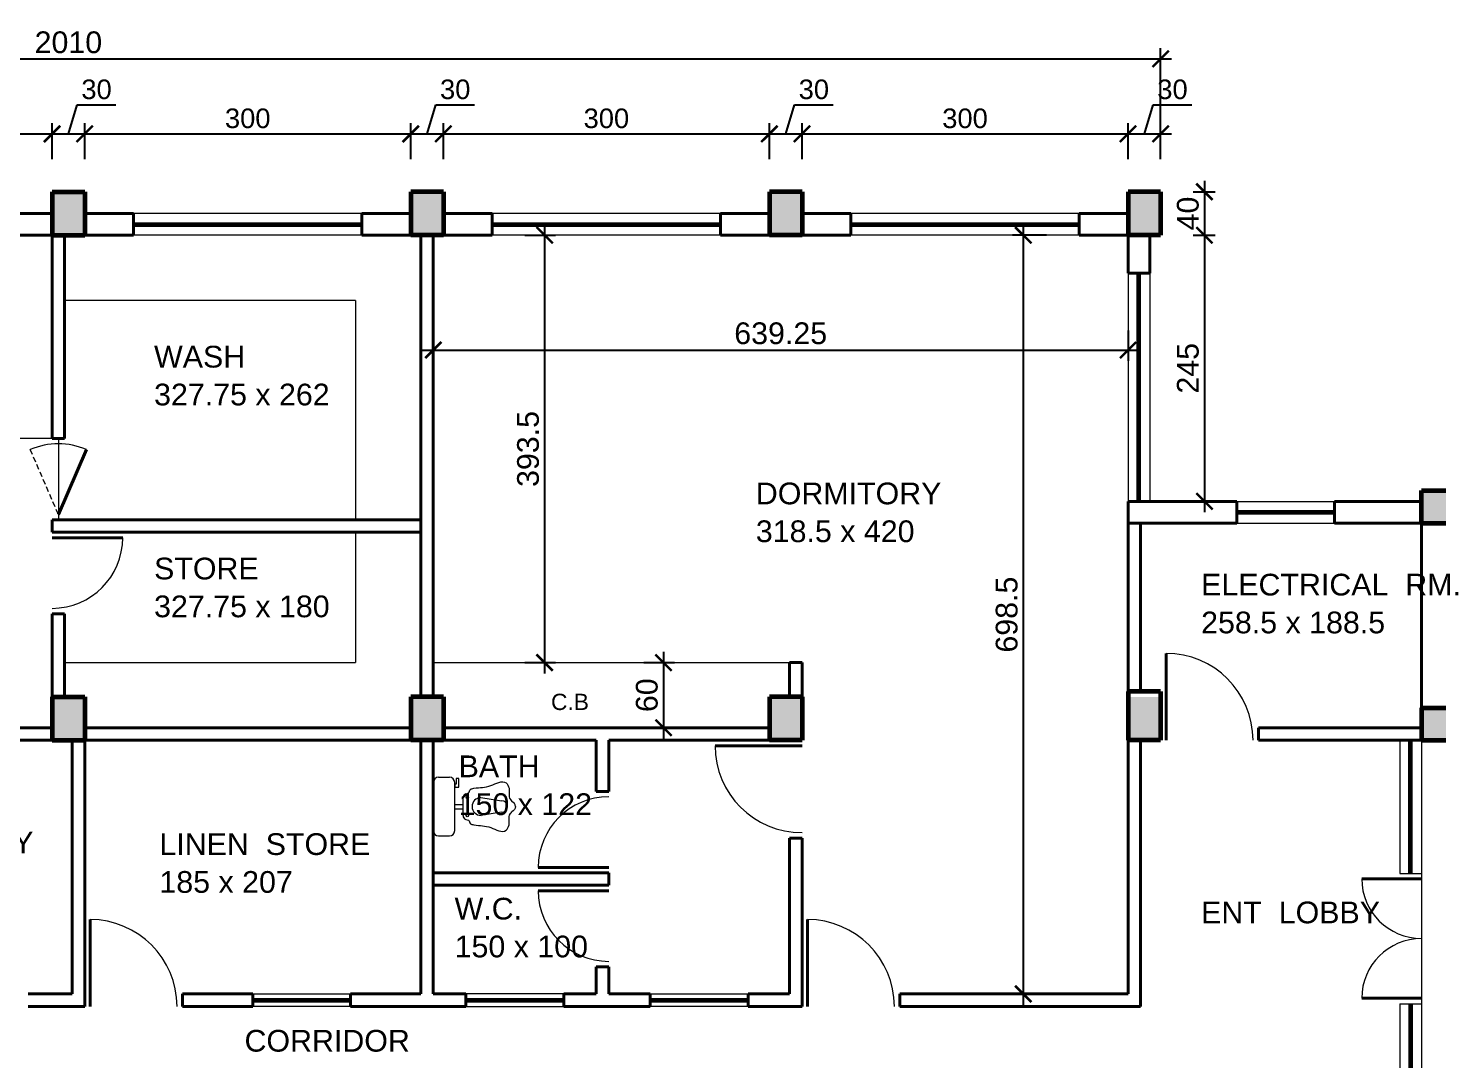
# Model space of a CAD drawing. Header units: millimetres. Extents: x -43527 to -16485, y 19062 to 36467.
# Drawn here: x -21809 to -20512, y 20031 to 20980 of the extents above; entities that cross this region are included whole.
import ezdxf

# ---------------------------------------------------------------- set-up
doc = ezdxf.new("R2010")
doc.units = ezdxf.units.MM
doc.header["$LTSCALE"] = 10
doc.header["$PDMODE"] = 35
doc.linetypes.add('DASHED', pattern=[0.75, 0.5, -0.25])
for name, color, linetype, lineweight in [('door', 30, 'Continuous', 15), ('elevation', 2, 'Continuous', 20), ('projection', 181, 'DASHED', 13), ('TEXT', 6, 'Continuous', 25), ('THI.', 5, 'Continuous', 60), ('THIN', 241, 'Continuous', 5), ('WALL', 4, 'Continuous', 40)]:
    doc.layers.add(name, color=color, linetype=linetype, lineweight=lineweight)
doc.styles.get("Standard").update_dxf_attribs({"font": 'arial.ttf', "height": 18})
doc.dimstyles.new('ISO-25', dxfattribs={"dimtxt": 2.5, "dimasz": 15, "dimexe": 10, "dimexo": 30, "dimgap": 5, "dimtad": 1, "dimdsep": 46, "dimtxsty": 'Standard', "dimblk": 'ARCHTICK', "dimcen": 2.5, "dimdle": 10, "dimadec": 1, "dimazin": 0, "dimtfac": 1, "dimtmove": 0, "dimatfit": 3, "dimldrblk": 'OPEN90', "dimfxl": 1, "dimarcsym": 0})

# ---------------------------------------------------------------- blocks, each defined once
blk = doc.blocks.new('A.W.C.')
at = {"layer": 'door'}
for p, q in [((-18034.3, 41556.4), (-17990, 41556.4)), ((-18039.2, 41551.5), (-18039.2, 41541.6)), ((-17985.1, 41551.5), (-17985.1, 41541.6)), ((-18034.3, 41536.7), (-17990, 41536.7)), ((-18014.1, 41536.7), (-18014.1, 41529)), ((-18010.2, 41536.7), (-18010.2, 41529)), ((-18020.3, 41529), (-18004, 41529)), ((-18017.4, 41493.5), (-18020.3, 41512.5)), ((-18003.9, 41512.6), (-18006.8, 41493.5))]:
    blk.add_line(p, q, dxfattribs=at)
blk.add_lwpolyline([(-17986.4, 41532.8), (-17986.4, 41535.4), (-17991.6, 41535.4), (-17991.6, 41536.7), (-17994.2, 41536.7), (-17994.2, 41532.8), (-17986.4, 41532.8)], dxfattribs=at)
for centre in [(-18020.3, 41525.1), (-18004, 41525.1)]:
    blk.add_circle(centre, 1.18, dxfattribs=at)
for centre, radius, start, end in [((-18034.3, 41551.5), 4.92, 90, 180), ((-17990, 41551.5), 4.92, 0, 90), ((-18034.3, 41541.6), 4.92, 180, 270), ((-17990, 41541.6), 4.92, 270, 0), ((-18020.3, 41525.1), 3.94, 90, 159.43), ((-18012.1, 41512.5), 8.23, 0.4694, 180.4694), ((-18004, 41525.1), 3.94, 20.57, 90), ((-18012.1, 41493.5), 5.31, 180, 0)]:
    blk.add_arc(centre, radius, start, end, dxfattribs=at)
at = {"layer": 'door', "extrusion": (0, 0, -1)}
blk.add_ellipse((-18011.9, 41486.6), major_axis=(-1.94, 5.59), ratio=0.948861, start_param=3.537638, end_param=4.585608, dxfattribs=at)
at = {"layer": 'door'}
blk.add_ellipse((-18012.4, 41486.6), major_axis=(1.94, 5.59), ratio=0.948861, start_param=3.537638, end_param=4.585608, dxfattribs=at)
for points in [[(-18024, 41526.4), (-18024.1, 41525.5), (-18024.5, 41523), (-18028.2, 41523.2), (-18030, 41513.8), (-18029, 41505.7), (-18038, 41490.6), (-18026.8, 41485), (-18021.5, 41488.1), (-18017.5, 41484.6), (-18016.9, 41484.1)], [(-18000.3, 41526.4), (-18000.1, 41525.5), (-17999.8, 41523), (-17996, 41523.2), (-17994.3, 41513.8), (-17995.3, 41505.7), (-17986.3, 41490.6), (-17997.4, 41485), (-18002.8, 41488.1), (-18006.7, 41484.6), (-18007.4, 41484.1)]]:
    blk.add_open_spline(points, degree=3, knots=[0, 0, 0, 0, 2.596741, 7.080952, 10.372803, 27.86475, 42.407117, 48.085065, 59.717416, 61.643023, 61.643023, 61.643023, 61.643023], dxfattribs=at)
blk = doc.blocks.new('_ArchTick')
at = {"color": 0, "linetype": 'ByBlock', "const_width": 0.15}
blk.add_lwpolyline([(-0.5, -0.5), (0.5, 0.5)], dxfattribs=at)
blk = doc.blocks.new('*D194')
at = {"layer": 'Defpoints', "color": 0, "transparency": 16777216}
for p in [(-20767.3, 20952.1), (-22777.3, 20859.8), (-20767.3, 20859.8)]:
    blk.add_point(p, dxfattribs=at)
at = {"layer": 'TEXT', "color": 0, "lineweight": -2, "transparency": 16777216}
for p, q in [((-22777.3, 20889.8), (-22777.3, 20962.1)), ((-20767.3, 20889.8), (-20767.3, 20962.1)), ((-22787.3, 20952.1), (-20757.3, 20952.1))]:
    blk.add_line(p, q, dxfattribs=at)
at = {"layer": 'TEXT', "color": 0, "lineweight": -2, "transparency": 16777216, "xscale": 15, "yscale": 15, "zscale": 15, "rotation": 180}
blk.add_blockref('_ArchTick', (-22777.3, 20952.1), dxfattribs=at)
at = {"layer": 'TEXT', "color": 0, "lineweight": -2, "transparency": 16777216, "xscale": 15, "yscale": 15, "zscale": 15}
blk.add_blockref('_ArchTick', (-20767.3, 20952.1), dxfattribs=at)
at = {"layer": 'TEXT', "color": 0, "transparency": 16777216, "insert": (-21772.3, 20967.3), "char_height": 20, "attachment_point": 5}
blk.add_mtext('2010', dxfattribs=at)
blk = doc.blocks.new('_Open90')
at = {"color": 0, "linetype": 'ByBlock', "lineweight": -2}
for p, q in [((0, 0), (-1, 0)), ((-0.5, 0.5), (0, 0)), ((0, 0), (-0.5, -0.5))]:
    blk.add_line(p, q, dxfattribs=at)
blk = doc.blocks.new('*D190')
at = {"layer": 'Defpoints', "color": 0, "transparency": 16777216}
for p in [(-21127.3, 20883.1), (-21427.3, 20829.8), (-21127.3, 20829.8)]:
    blk.add_point(p, dxfattribs=at)
at = {"layer": 'TEXT', "color": 0, "lineweight": -2, "transparency": 16777216}
for p, q in [((-21437.3, 20883.1), (-21117.3, 20883.1)), ((-21427.3, 20859.8), (-21427.3, 20893.1)), ((-21127.3, 20859.8), (-21127.3, 20893.1))]:
    blk.add_line(p, q, dxfattribs=at)
at = {"layer": 'TEXT', "color": 0, "lineweight": -2, "transparency": 16777216, "xscale": 15, "yscale": 15, "zscale": 15, "rotation": 180}
blk.add_blockref('_ArchTick', (-21427.3, 20883.1), dxfattribs=at)
at = {"layer": 'TEXT', "color": 0, "lineweight": -2, "transparency": 16777216, "xscale": 15, "yscale": 15, "zscale": 15}
blk.add_blockref('_ArchTick', (-21127.3, 20883.1), dxfattribs=at)
at = {"layer": 'TEXT', "color": 0, "transparency": 16777216, "insert": (-21277.3, 20897.3), "char_height": 18, "attachment_point": 5}
blk.add_mtext('300', dxfattribs=at)
blk = doc.blocks.new('*D189')
at = {"layer": 'Defpoints', "color": 0, "transparency": 16777216}
for p in [(-21427.3, 20883.1), (-21457.3, 20829.8), (-21427.3, 20829.8)]:
    blk.add_point(p, dxfattribs=at)
at = {"layer": 'TEXT', "color": 0, "lineweight": -2, "transparency": 16777216}
for p, q in [((-21442.3, 20883.1), (-21434.3, 20909.8)), ((-21434.3, 20909.8), (-21398.6, 20909.8)), ((-21467.3, 20883.1), (-21417.3, 20883.1)), ((-21457.3, 20859.8), (-21457.3, 20893.1)), ((-21427.3, 20859.8), (-21427.3, 20893.1))]:
    blk.add_line(p, q, dxfattribs=at)
at = {"layer": 'TEXT', "color": 0, "lineweight": -2, "transparency": 16777216, "xscale": 15, "yscale": 15, "zscale": 15, "rotation": 180}
blk.add_blockref('_ArchTick', (-21457.3, 20883.1), dxfattribs=at)
at = {"layer": 'TEXT', "color": 0, "lineweight": -2, "transparency": 16777216, "xscale": 15, "yscale": 15, "zscale": 15}
blk.add_blockref('_ArchTick', (-21427.3, 20883.1), dxfattribs=at)
at = {"layer": 'TEXT', "color": 0, "transparency": 16777216, "insert": (-21416.4, 20924), "char_height": 18, "attachment_point": 5}
blk.add_mtext('30', dxfattribs=at)
blk = doc.blocks.new('*D188')
at = {"layer": 'Defpoints', "color": 0, "transparency": 16777216}
for p in [(-21457.3, 20883.1), (-21757.3, 20829.8), (-21457.3, 20829.8)]:
    blk.add_point(p, dxfattribs=at)
at = {"layer": 'TEXT', "color": 0, "lineweight": -2, "transparency": 16777216}
for p, q in [((-21767.3, 20883.1), (-21447.3, 20883.1)), ((-21757.3, 20859.8), (-21757.3, 20893.1)), ((-21457.3, 20859.8), (-21457.3, 20893.1))]:
    blk.add_line(p, q, dxfattribs=at)
at = {"layer": 'TEXT', "color": 0, "lineweight": -2, "transparency": 16777216, "xscale": 15, "yscale": 15, "zscale": 15, "rotation": 180}
blk.add_blockref('_ArchTick', (-21757.3, 20883.1), dxfattribs=at)
at = {"layer": 'TEXT', "color": 0, "lineweight": -2, "transparency": 16777216, "xscale": 15, "yscale": 15, "zscale": 15}
blk.add_blockref('_ArchTick', (-21457.3, 20883.1), dxfattribs=at)
at = {"layer": 'TEXT', "color": 0, "transparency": 16777216, "insert": (-21607.3, 20897.3), "char_height": 18, "attachment_point": 5}
blk.add_mtext('300', dxfattribs=at)
blk = doc.blocks.new('*D187')
at = {"layer": 'Defpoints', "color": 0, "transparency": 16777216}
for p in [(-21757.3, 20883.1), (-21787.3, 20829.8), (-21757.3, 20829.8)]:
    blk.add_point(p, dxfattribs=at)
at = {"layer": 'TEXT', "color": 0, "lineweight": -2, "transparency": 16777216}
for p, q in [((-21772.3, 20883.1), (-21764.3, 20909.8)), ((-21764.3, 20909.8), (-21728.6, 20909.8)), ((-21797.3, 20883.1), (-21747.3, 20883.1)), ((-21787.3, 20859.8), (-21787.3, 20893.1)), ((-21757.3, 20859.8), (-21757.3, 20893.1))]:
    blk.add_line(p, q, dxfattribs=at)
at = {"layer": 'TEXT', "color": 0, "lineweight": -2, "transparency": 16777216, "xscale": 15, "yscale": 15, "zscale": 15, "rotation": 180}
blk.add_blockref('_ArchTick', (-21787.3, 20883.1), dxfattribs=at)
at = {"layer": 'TEXT', "color": 0, "lineweight": -2, "transparency": 16777216, "xscale": 15, "yscale": 15, "zscale": 15}
blk.add_blockref('_ArchTick', (-21757.3, 20883.1), dxfattribs=at)
at = {"layer": 'TEXT', "color": 0, "transparency": 16777216, "insert": (-21746.4, 20924), "char_height": 18, "attachment_point": 5}
blk.add_mtext('30', dxfattribs=at)
blk = doc.blocks.new('*D186')
at = {"layer": 'Defpoints', "color": 0, "transparency": 16777216}
for p in [(-21787.3, 20883.1), (-22087.3, 20829.8), (-21787.3, 20829.8)]:
    blk.add_point(p, dxfattribs=at)
at = {"layer": 'TEXT', "color": 0, "lineweight": -2, "transparency": 16777216}
for p, q in [((-22097.3, 20883.1), (-21777.3, 20883.1)), ((-22087.3, 20859.8), (-22087.3, 20893.1)), ((-21787.3, 20859.8), (-21787.3, 20893.1))]:
    blk.add_line(p, q, dxfattribs=at)
at = {"layer": 'TEXT', "color": 0, "lineweight": -2, "transparency": 16777216, "xscale": 15, "yscale": 15, "zscale": 15, "rotation": 180}
blk.add_blockref('_ArchTick', (-22087.3, 20883.1), dxfattribs=at)
at = {"layer": 'TEXT', "color": 0, "lineweight": -2, "transparency": 16777216, "xscale": 15, "yscale": 15, "zscale": 15}
blk.add_blockref('_ArchTick', (-21787.3, 20883.1), dxfattribs=at)
at = {"layer": 'TEXT', "color": 0, "transparency": 16777216, "insert": (-21937.3, 20897.3), "char_height": 18, "attachment_point": 5}
blk.add_mtext('300', dxfattribs=at)
blk = doc.blocks.new('*D193')
at = {"layer": 'Defpoints', "color": 0, "transparency": 16777216}
for p in [(-20767.3, 20883.1), (-20797.3, 20829.8), (-20767.3, 20829.8)]:
    blk.add_point(p, dxfattribs=at)
at = {"layer": 'TEXT', "color": 0, "lineweight": -2, "transparency": 16777216}
for p, q in [((-20782.3, 20883.1), (-20774.3, 20909.8)), ((-20774.3, 20909.8), (-20738.6, 20909.8)), ((-20807.3, 20883.1), (-20757.3, 20883.1)), ((-20797.3, 20859.8), (-20797.3, 20893.1)), ((-20767.3, 20859.8), (-20767.3, 20893.1))]:
    blk.add_line(p, q, dxfattribs=at)
at = {"layer": 'TEXT', "color": 0, "lineweight": -2, "transparency": 16777216, "xscale": 15, "yscale": 15, "zscale": 15, "rotation": 180}
blk.add_blockref('_ArchTick', (-20797.3, 20883.1), dxfattribs=at)
at = {"layer": 'TEXT', "color": 0, "lineweight": -2, "transparency": 16777216, "xscale": 15, "yscale": 15, "zscale": 15}
blk.add_blockref('_ArchTick', (-20767.3, 20883.1), dxfattribs=at)
at = {"layer": 'TEXT', "color": 0, "transparency": 16777216, "insert": (-20756.4, 20924), "char_height": 18, "attachment_point": 5}
blk.add_mtext('30', dxfattribs=at)
blk = doc.blocks.new('*D192')
at = {"layer": 'Defpoints', "color": 0, "transparency": 16777216}
for p in [(-20797.3, 20883.1), (-21097.3, 20829.8), (-20797.3, 20829.8)]:
    blk.add_point(p, dxfattribs=at)
at = {"layer": 'TEXT', "color": 0, "lineweight": -2, "transparency": 16777216}
for p, q in [((-21107.3, 20883.1), (-20787.3, 20883.1)), ((-21097.3, 20859.8), (-21097.3, 20893.1)), ((-20797.3, 20859.8), (-20797.3, 20893.1))]:
    blk.add_line(p, q, dxfattribs=at)
at = {"layer": 'TEXT', "color": 0, "lineweight": -2, "transparency": 16777216, "xscale": 15, "yscale": 15, "zscale": 15, "rotation": 180}
blk.add_blockref('_ArchTick', (-21097.3, 20883.1), dxfattribs=at)
at = {"layer": 'TEXT', "color": 0, "lineweight": -2, "transparency": 16777216, "xscale": 15, "yscale": 15, "zscale": 15}
blk.add_blockref('_ArchTick', (-20797.3, 20883.1), dxfattribs=at)
at = {"layer": 'TEXT', "color": 0, "transparency": 16777216, "insert": (-20947.3, 20897.3), "char_height": 18, "attachment_point": 5}
blk.add_mtext('300', dxfattribs=at)
blk = doc.blocks.new('*D191')
at = {"layer": 'Defpoints', "color": 0, "transparency": 16777216}
for p in [(-21097.3, 20883.1), (-21127.3, 20829.8), (-21097.3, 20829.8)]:
    blk.add_point(p, dxfattribs=at)
at = {"layer": 'TEXT', "color": 0, "lineweight": -2, "transparency": 16777216}
for p, q in [((-21112.3, 20883.1), (-21104.3, 20909.8)), ((-21104.3, 20909.8), (-21068.6, 20909.8)), ((-21137.3, 20883.1), (-21087.3, 20883.1)), ((-21127.3, 20859.8), (-21127.3, 20893.1)), ((-21097.3, 20859.8), (-21097.3, 20893.1))]:
    blk.add_line(p, q, dxfattribs=at)
at = {"layer": 'TEXT', "color": 0, "lineweight": -2, "transparency": 16777216, "xscale": 15, "yscale": 15, "zscale": 15, "rotation": 180}
blk.add_blockref('_ArchTick', (-21127.3, 20883.1), dxfattribs=at)
at = {"layer": 'TEXT', "color": 0, "lineweight": -2, "transparency": 16777216, "xscale": 15, "yscale": 15, "zscale": 15}
blk.add_blockref('_ArchTick', (-21097.3, 20883.1), dxfattribs=at)
at = {"layer": 'TEXT', "color": 0, "transparency": 16777216, "insert": (-21086.4, 20924), "char_height": 18, "attachment_point": 5}
blk.add_mtext('30', dxfattribs=at)
blk = doc.blocks.new('*D209')
at = {"layer": 'Defpoints', "color": 0, "transparency": 16777216}
for p in [(-20767.3, 20829.8), (-20767.3, 20789.8), (-20727, 20789.8)]:
    blk.add_point(p, dxfattribs=at)
at = {"layer": 'TEXT', "color": 0, "lineweight": -2, "transparency": 16777216}
for p, q in [((-20727, 20839.8), (-20727, 20779.8)), ((-20737.3, 20829.8), (-20717, 20829.8)), ((-20737.3, 20789.8), (-20717, 20789.8))]:
    blk.add_line(p, q, dxfattribs=at)
at = {"layer": 'TEXT', "color": 0, "lineweight": -2, "transparency": 16777216, "xscale": 15, "yscale": 15, "zscale": 15}
for p, rotation in [((-20727, 20829.8), 90), ((-20727, 20789.8), 270)]:
    blk.add_blockref('_ArchTick', p, dxfattribs=dict(at, rotation=rotation))
at = {"layer": 'TEXT', "color": 0, "transparency": 16777216, "insert": (-20742.2, 20809.8), "char_height": 20, "attachment_point": 5, "rotation": 90}
blk.add_mtext('40', dxfattribs=at)
blk = doc.blocks.new('*D215')
at = {"layer": 'Defpoints', "color": 0, "transparency": 16777216}
for p in [(-20767.3, 20789.8), (-20777.3, 20544.8), (-20727, 20544.8)]:
    blk.add_point(p, dxfattribs=at)
at = {"layer": 'TEXT', "color": 0, "lineweight": -2, "transparency": 16777216}
for p, q in [((-20727, 20799.8), (-20727, 20534.8)), ((-20737.3, 20789.8), (-20717, 20789.8)), ((-20747.3, 20544.8), (-20717, 20544.8))]:
    blk.add_line(p, q, dxfattribs=at)
at = {"layer": 'TEXT', "color": 0, "lineweight": -2, "transparency": 16777216, "xscale": 15, "yscale": 15, "zscale": 15}
for p, rotation in [((-20727, 20789.8), 90), ((-20727, 20544.8), 270)]:
    blk.add_blockref('_ArchTick', p, dxfattribs=dict(at, rotation=rotation))
at = {"layer": 'TEXT', "color": 0, "transparency": 16777216, "insert": (-20742.2, 20667.3), "char_height": 20, "attachment_point": 5, "rotation": 90}
blk.add_mtext('245', dxfattribs=at)
blk = doc.blocks.new('*D229')
at = {"layer": 'Defpoints', "color": 0, "transparency": 16777216}
for p in [(-21436.5, 20732.2), (-20797.3, 20732.2), (-20797.3, 20684.1)]:
    blk.add_point(p, dxfattribs=at)
at = {"layer": 'elevation', "color": 0, "lineweight": -2, "transparency": 16777216}
for p, q in [((-21436.5, 20702.2), (-21436.5, 20674.1)), ((-20797.3, 20702.2), (-20797.3, 20674.1)), ((-21446.5, 20684.1), (-20787.3, 20684.1))]:
    blk.add_line(p, q, dxfattribs=at)
at = {"layer": 'elevation', "color": 0, "lineweight": -2, "transparency": 16777216, "xscale": 15, "yscale": 15, "zscale": 15, "rotation": 180}
blk.add_blockref('_ArchTick', (-21436.5, 20684.1), dxfattribs=at)
at = {"layer": 'elevation', "color": 0, "lineweight": -2, "transparency": 16777216, "xscale": 15, "yscale": 15, "zscale": 15}
blk.add_blockref('_ArchTick', (-20797.3, 20684.1), dxfattribs=at)
at = {"layer": 'elevation', "color": 0, "transparency": 16777216, "insert": (-21116.9, 20699.4), "char_height": 20, "attachment_point": 5}
blk.add_mtext('639.25', dxfattribs=at)
blk = doc.blocks.new('*D228')
at = {"layer": 'Defpoints', "color": 0, "transparency": 16777216}
for p in [(-21382.3, 20789.8), (-21382.3, 20396.3), (-21334.1, 20396.3)]:
    blk.add_point(p, dxfattribs=at)
at = {"layer": 'elevation', "color": 0, "lineweight": -2, "transparency": 16777216}
for p, q in [((-21334.1, 20799.8), (-21334.1, 20386.3)), ((-21352.3, 20789.8), (-21324.1, 20789.8)), ((-21352.3, 20396.3), (-21324.1, 20396.3))]:
    blk.add_line(p, q, dxfattribs=at)
at = {"layer": 'elevation', "color": 0, "lineweight": -2, "transparency": 16777216, "xscale": 15, "yscale": 15, "zscale": 15}
for p, rotation in [((-21334.1, 20789.8), 90), ((-21334.1, 20396.3), 270)]:
    blk.add_blockref('_ArchTick', p, dxfattribs=dict(at, rotation=rotation))
at = {"layer": 'elevation', "color": 0, "transparency": 16777216, "insert": (-21349.3, 20593), "char_height": 20, "attachment_point": 5, "rotation": 90}
blk.add_mtext('393.5', dxfattribs=at)
blk = doc.blocks.new('*D227')
at = {"layer": 'Defpoints', "color": 0, "transparency": 16777216}
for p in [(-20842.3, 20789.8), (-20893.7, 20091.3), (-20842.3, 20091.3)]:
    blk.add_point(p, dxfattribs=at)
at = {"layer": 'elevation', "color": 0, "lineweight": -2, "transparency": 16777216}
for p, q in [((-20893.7, 20799.8), (-20893.7, 20081.3)), ((-20872.3, 20789.8), (-20903.7, 20789.8)), ((-20872.3, 20091.3), (-20903.7, 20091.3))]:
    blk.add_line(p, q, dxfattribs=at)
at = {"layer": 'elevation', "color": 0, "lineweight": -2, "transparency": 16777216, "xscale": 15, "yscale": 15, "zscale": 15}
for p, rotation in [((-20893.7, 20789.8), 90), ((-20893.7, 20091.3), 270)]:
    blk.add_blockref('_ArchTick', p, dxfattribs=dict(at, rotation=rotation))
at = {"layer": 'elevation', "color": 0, "transparency": 16777216, "insert": (-20908.9, 20440.5), "char_height": 20, "attachment_point": 5, "rotation": 90}
blk.add_mtext('698.5', dxfattribs=at)
blk = doc.blocks.new('*D230')
at = {"layer": 'Defpoints', "color": 0, "transparency": 16777216}
for p in [(-21272.7, 20396.3), (-21277.3, 20336.3), (-21224.7, 20336.3)]:
    blk.add_point(p, dxfattribs=at)
at = {"layer": 'elevation', "color": 0, "lineweight": -2, "transparency": 16777216}
for p, q in [((-21224.7, 20406.3), (-21224.7, 20326.3)), ((-21242.7, 20396.3), (-21214.7, 20396.3)), ((-21247.3, 20336.3), (-21214.7, 20336.3))]:
    blk.add_line(p, q, dxfattribs=at)
at = {"layer": 'elevation', "color": 0, "lineweight": -2, "transparency": 16777216, "xscale": 15, "yscale": 15, "zscale": 15}
for p, rotation in [((-21224.7, 20396.3), 90), ((-21224.7, 20336.3), 270)]:
    blk.add_blockref('_ArchTick', p, dxfattribs=dict(at, rotation=rotation))
at = {"layer": 'elevation', "color": 0, "transparency": 16777216, "insert": (-21240, 20366.3), "char_height": 20, "attachment_point": 5, "rotation": 90}
blk.add_mtext('60', dxfattribs=at)

msp = doc.modelspace()

# ---------------------------------------------------------------- hatches: boundary and pattern name
at = {"layer": 'THIN'}
h = msp.add_hatch(color=256, dxfattribs=at)
h.paths.add_polyline_path([(-22747.29, 20829.784), (-22777.29, 20829.784), (-22777.29, 20789.784), (-22747.29, 20789.784)])
h.paths.add_polyline_path([(-22417.29, 20829.784), (-22447.29, 20829.784), (-22447.29, 20789.784), (-22417.29, 20789.784)])
h.paths.add_polyline_path([(-22087.29, 20829.784), (-22117.29, 20829.784), (-22117.29, 20789.784), (-22087.29, 20789.784)])
h.paths.add_polyline_path([(-21757.29, 20829.784), (-21787.29, 20829.784), (-21787.29, 20789.784), (-21757.29, 20789.784)])
h.paths.add_polyline_path([(-21427.29, 20829.784), (-21457.29, 20829.784), (-21457.29, 20789.784), (-21427.29, 20789.784)])
h.paths.add_polyline_path([(-21097.29, 20829.784), (-21127.29, 20829.784), (-21127.29, 20789.784), (-21097.29, 20789.784)])
h.paths.add_polyline_path([(-20767.29, 20829.784), (-20797.29, 20829.784), (-20797.29, 20789.784), (-20767.29, 20789.784)])
h.paths.add_polyline_path([(-20487.29, 20554.784), (-20527.29, 20554.784), (-20527.29, 20524.784), (-20487.29, 20524.784)])
h.paths.add_polyline_path([(-20487.29, 20354.784), (-20527.29, 20354.784), (-20527.29, 20324.784), (-20487.29, 20324.784)])
h.paths.add_polyline_path([(-20767.29, 20364.784), (-20797.29, 20364.784), (-20797.29, 20324.784), (-20767.29, 20324.784)])
h.paths.add_polyline_path([(-21097.29, 20364.784), (-21127.29, 20364.784), (-21127.29, 20324.784), (-21097.29, 20324.784)])
h.paths.add_polyline_path([(-21427.29, 20364.784), (-21457.29, 20364.784), (-21457.29, 20324.784), (-21427.29, 20324.784)])
h.paths.add_polyline_path([(-21757.29, 20364.784), (-21787.29, 20364.784), (-21787.29, 20324.784), (-21757.29, 20324.784)])
h.paths.add_polyline_path([(-22087.29, 20364.784), (-22117.29, 20364.784), (-22117.29, 20324.784), (-22087.29, 20324.784)])
h.paths.add_polyline_path([(-22417.29, 20364.784), (-22447.29, 20364.784), (-22447.29, 20324.784), (-22417.29, 20324.784)])
h.paths.add_polyline_path([(-22747.29, 20364.784), (-22777.29, 20364.784), (-22777.29, 20324.784), (-22747.29, 20324.784)])
h.paths.add_polyline_path([(-22747.29, 19959.784), (-22777.29, 19959.784), (-22777.29, 19919.784), (-22747.29, 19919.784)])
h.paths.add_polyline_path([(-22417.29, 19959.784), (-22447.29, 19959.784), (-22447.29, 19919.784), (-22417.29, 19919.784)])
h.paths.add_polyline_path([(-22087.29, 19959.784), (-22117.29, 19959.784), (-22117.29, 19919.784), (-22087.29, 19919.784)])
h.paths.add_polyline_path([(-21757.29, 19959.784), (-21787.29, 19959.784), (-21787.29, 19919.784), (-21757.29, 19919.784)])
h.paths.add_polyline_path([(-21427.29, 19959.784), (-21457.29, 19959.784), (-21457.29, 19919.784), (-21427.29, 19919.784)])
h.paths.add_polyline_path([(-21097.29, 19944.784, 1), (-21127.29, 19944.784, 1)])
h.paths.add_polyline_path([(-20767.29, 19959.784), (-20797.29, 19959.784), (-20797.29, 19919.784), (-20767.29, 19919.784)])
h.paths.add_polyline_path([(-20487.29, 19959.784), (-20527.29, 19959.784), (-20527.29, 19929.784), (-20487.29, 19929.784)])
h.paths.add_polyline_path([(-20487.29, 19759.784), (-20527.29, 19759.784), (-20527.29, 19729.784), (-20487.29, 19729.784)])
h.paths.add_polyline_path([(-20757.29, 19644.784), (-20797.29, 19644.784), (-20797.29, 19614.784), (-20757.29, 19614.784)])
h.paths.add_polyline_path([(-21097.29, 19644.784), (-21137.29, 19644.784), (-21137.29, 19614.784), (-21097.29, 19614.784)])
h.paths.add_polyline_path([(-21427.29, 19644.784), (-21467.29, 19644.784), (-21467.29, 19614.784), (-21427.29, 19614.784)])
h.paths.add_polyline_path([(-21427.29, 19194.784), (-21467.29, 19194.784), (-21467.29, 19164.784), (-21427.29, 19164.784)])
h.paths.add_polyline_path([(-21097.29, 19194.784), (-21137.29, 19194.784), (-21137.29, 19164.784), (-21097.29, 19164.784)])
h.paths.add_polyline_path([(-20757.29, 19194.784), (-20797.29, 19194.784), (-20797.29, 19164.784), (-20757.29, 19164.784)])

# ---------------------------------------------------------------- linework, layer by layer
at = {"layer": 'door'}
for p, q in [((-21781.54, 20602.784), (-21781.54, 20527.784)), ((-20527.29, 20202.284), (-20527.29, 20082.284))]:
    msp.add_line(p, q, dxfattribs=at)
for centre, radius, start, end in [((-21781.54, 20532.784), 65, 66.631264, 113.368736), ((-21787.29, 20511.284), 65, 270, 0), ((-20762.29, 20324.784), 80, 360, 90), ((-21097.29, 20319.784), 80, 180, 270), ((-21275.04, 20207.784), 65, 90, 180), ((-20527.29, 20197.284), 55, 180, 270), ((-21275.04, 20186.284), 65, 180, 270), ((-21752.29, 20079.784), 80, 360, 90), ((-21092.29, 20079.784), 80, 360, 90), ((-20527.29, 20087.284), 55, 90, 180)]:
    msp.add_arc(centre, radius, start, end, dxfattribs=at)
at = {"layer": 'elevation'}
for p, q in [((-21502.29, 20809.784), (-21712.29, 20809.784)), ((-21172.29, 20809.784), (-21382.29, 20809.784)), ((-20842.29, 20809.784), (-21052.29, 20809.784)), ((-21502.29, 20789.784), (-21712.29, 20789.784)), ((-21172.29, 20789.784), (-21382.29, 20789.784)), ((-20842.29, 20789.784), (-21052.29, 20789.784)), ((-20797.29, 20754.784), (-20797.29, 20544.784)), ((-20777.29, 20754.784), (-20777.29, 20544.784)), ((-21508.04, 20729.784), (-21775.79, 20729.784)), ((-21508.04, 20729.784), (-21508.04, 20527.784)), ((-21787.29, 20602.784), (-21837.29, 20602.784)), ((-20697.29, 20544.784), (-20607.29, 20544.784)), ((-20697.29, 20524.784), (-20607.29, 20524.784)), ((-21508.04, 20516.284), (-21508.04, 20396.284)), ((-21775.79, 20396.284), (-21508.04, 20396.284)), ((-21436.54, 20396.284), (-21108.79, 20396.284)), ((-20547.29, 20324.784), (-20547.29, 20202.284)), ((-20527.29, 20324.784), (-20527.29, 20202.284)), ((-20547.29, 20202.284), (-20527.29, 20202.284)), ((-21602.665, 20091.284), (-21512.665, 20091.284)), ((-21316.54, 20091.284), (-21406.54, 20091.284)), ((-21236.915, 20091.284), (-21146.915, 20091.284)), ((-21512.665, 20079.784), (-21602.665, 20079.784)), ((-21406.54, 20079.784), (-21316.54, 20079.784)), ((-21146.915, 20079.784), (-21236.915, 20079.784)), ((-20547.29, 20082.284), (-20547.29, 19959.784)), ((-20547.29, 20082.284), (-20527.29, 20082.284)), ((-20527.29, 20082.284), (-20527.29, 19959.784))]:
    msp.add_line(p, q, dxfattribs=at)
at = {"layer": 'projection'}
msp.add_line((-21781.54, 20532.784), (-21807.322, 20592.452), dxfattribs=at)
at = {"layer": 'THI.'}
for p, q in [((-21787.29, 20829.784), (-21787.29, 20789.784)), ((-21787.29, 20829.784), (-21757.29, 20829.784)), ((-21757.29, 20829.784), (-21757.29, 20789.784)), ((-21457.29, 20829.784), (-21457.29, 20789.784)), ((-21427.29, 20829.784), (-21457.29, 20829.784)), ((-21427.29, 20829.784), (-21427.29, 20789.784)), ((-21127.29, 20829.784), (-21127.29, 20789.784)), ((-21097.29, 20829.784), (-21127.29, 20829.784)), ((-21097.29, 20829.784), (-21097.29, 20789.784)), ((-20767.29, 20829.784), (-20797.29, 20829.784)), ((-20797.29, 20829.784), (-20797.29, 20789.784)), ((-20767.29, 20829.784), (-20767.29, 20789.784)), ((-21712.29, 20799.784), (-21502.29, 20799.784)), ((-21382.29, 20799.784), (-21172.29, 20799.784)), ((-21052.29, 20799.784), (-20842.29, 20799.784)), ((-21787.29, 20789.784), (-21757.29, 20789.784)), ((-21427.29, 20789.784), (-21457.29, 20789.784)), ((-21097.29, 20789.784), (-21127.29, 20789.784)), ((-20767.29, 20789.784), (-20797.29, 20789.784)), ((-20787.29, 20544.784), (-20787.29, 20754.784)), ((-20527.29, 20524.784), (-20527.29, 20554.784)), ((-20527.29, 20554.784), (-20487.29, 20554.784)), ((-20697.29, 20534.784), (-20607.29, 20534.784)), ((-20527.29, 20524.784), (-20487.29, 20524.784)), ((-21787.29, 20364.784), (-21757.29, 20364.784)), ((-21787.29, 20364.784), (-21787.29, 20324.784)), ((-21757.29, 20364.784), (-21757.29, 20324.784)), ((-21457.29, 20364.784), (-21457.29, 20324.784)), ((-21427.29, 20364.784), (-21457.29, 20364.784)), ((-21427.29, 20364.784), (-21427.29, 20324.784)), ((-21427.29, 20364.784), (-21427.29, 20324.784)), ((-21127.29, 20364.784), (-21127.29, 20324.784)), ((-21097.29, 20364.784), (-21127.29, 20364.784)), ((-21097.29, 20364.784), (-21097.29, 20324.784)), ((-20767.29, 20369.784), (-20797.29, 20369.784)), ((-20797.29, 20369.784), (-20797.29, 20324.784)), ((-20767.29, 20369.784), (-20767.29, 20324.784)), ((-20527.29, 20354.784), (-20487.29, 20354.784)), ((-20527.29, 20354.784), (-20527.29, 20324.784)), ((-21787.29, 20324.784), (-21757.29, 20324.784)), ((-21427.29, 20324.784), (-21457.29, 20324.784)), ((-21097.29, 20324.784), (-21127.29, 20324.784)), ((-20767.29, 20324.784), (-20797.29, 20324.784)), ((-20537.29, 20202.284), (-20537.29, 20324.784)), ((-20527.29, 20324.784), (-20487.29, 20324.784)), ((-21602.665, 20085.534), (-21512.665, 20085.534)), ((-21406.54, 20085.534), (-21316.54, 20085.534)), ((-21236.915, 20085.534), (-21146.915, 20085.534)), ((-20537.29, 20082.284), (-20537.29, 19959.784))]:
    msp.add_line(p, q, dxfattribs=at)
at = {"layer": 'WALL'}
for p, q in [((-21787.29, 20809.784), (-21832.29, 20809.784)), ((-21712.29, 20809.784), (-21757.29, 20809.784)), ((-21712.29, 20809.784), (-21712.29, 20789.784)), ((-21502.29, 20809.784), (-21502.29, 20789.784)), ((-21457.29, 20809.784), (-21502.29, 20809.784)), ((-21382.29, 20809.784), (-21427.29, 20809.784)), ((-21382.29, 20809.784), (-21382.29, 20789.784)), ((-21127.29, 20809.784), (-21172.29, 20809.784)), ((-21172.29, 20809.784), (-21172.29, 20789.784)), ((-21052.29, 20809.784), (-21097.29, 20809.784)), ((-21052.29, 20809.784), (-21052.29, 20789.784)), ((-20842.29, 20809.784), (-20842.29, 20789.784)), ((-20797.29, 20809.784), (-20842.29, 20809.784)), ((-21787.29, 20789.784), (-21832.29, 20789.784)), ((-21787.29, 20602.784), (-21787.29, 20789.784)), ((-21775.79, 20602.784), (-21775.79, 20789.784)), ((-21712.29, 20789.784), (-21757.29, 20789.784)), ((-21457.29, 20789.784), (-21502.29, 20789.784)), ((-21448.04, 20789.784), (-21448.04, 20364.784)), ((-21436.54, 20789.784), (-21436.54, 20364.784)), ((-21382.29, 20789.784), (-21427.29, 20789.784)), ((-21127.29, 20789.784), (-21172.29, 20789.784)), ((-21052.29, 20789.784), (-21097.29, 20789.784)), ((-20797.29, 20789.784), (-20842.29, 20789.784)), ((-20797.29, 20789.784), (-20797.29, 20754.784)), ((-20777.29, 20789.784), (-20777.29, 20754.784)), ((-20777.29, 20754.784), (-20797.29, 20754.784)), ((-21787.29, 20602.784), (-21775.79, 20602.784)), ((-21781.54, 20532.784), (-21755.758, 20592.452)), ((-20697.29, 20544.784), (-20797.29, 20544.784)), ((-20797.29, 20544.784), (-20797.29, 20524.784)), ((-20697.29, 20524.784), (-20697.29, 20544.784)), ((-20607.29, 20524.784), (-20607.29, 20544.784)), ((-20527.29, 20544.784), (-20607.29, 20544.784)), ((-21787.29, 20527.784), (-21448.04, 20527.784)), ((-21787.29, 20516.284), (-21787.29, 20527.784)), ((-20697.29, 20524.784), (-20797.29, 20524.784)), ((-20797.29, 20524.784), (-20797.29, 20369.784)), ((-20785.79, 20524.784), (-20785.79, 20369.784)), ((-20527.29, 20524.784), (-20607.29, 20524.784)), ((-20527.29, 20354.784), (-20527.29, 20524.784)), ((-21787.29, 20516.284), (-21448.04, 20516.284)), ((-21722.29, 20511.284), (-21787.29, 20511.284)), ((-21787.29, 20364.784), (-21787.29, 20441.284)), ((-21787.29, 20441.284), (-21775.79, 20441.284)), ((-21775.79, 20364.784), (-21775.79, 20441.284)), ((-20762.29, 20404.784), (-20762.29, 20324.784)), ((-21108.79, 20364.784), (-21108.79, 20396.284)), ((-21108.79, 20396.284), (-21097.29, 20396.284)), ((-21097.29, 20364.784), (-21097.29, 20396.284)), ((-21787.29, 20336.284), (-21854.29, 20336.284)), ((-21787.29, 20324.784), (-21854.29, 20324.784)), ((-21768.79, 20324.784), (-21768.79, 20091.284)), ((-21757.29, 20336.284), (-21457.29, 20336.284)), ((-21757.29, 20324.784), (-21757.29, 20079.784)), ((-21757.29, 20324.784), (-21457.29, 20324.784)), ((-21448.04, 20324.784), (-21448.04, 20091.284)), ((-21436.54, 20324.784), (-21436.54, 20091.284)), ((-21427.29, 20336.284), (-21127.29, 20336.284)), ((-21427.29, 20324.784), (-21286.54, 20324.784)), ((-21286.54, 20324.784), (-21286.54, 20277.784)), ((-21275.04, 20324.784), (-21275.04, 20277.784)), ((-21275.04, 20324.784), (-21127.29, 20324.784)), ((-20797.29, 20324.784), (-20797.29, 20091.284)), ((-20785.79, 20324.784), (-20785.79, 20079.784)), ((-20677.29, 20336.284), (-20527.29, 20336.284)), ((-20677.29, 20336.284), (-20677.29, 20324.784)), ((-20677.29, 20324.784), (-20527.29, 20324.784)), ((-21177.29, 20319.784), (-21097.29, 20319.784)), ((-21286.54, 20277.784), (-21275.04, 20277.784)), ((-21108.79, 20234.784), (-21108.79, 20091.284)), ((-21108.79, 20234.784), (-21097.29, 20234.784)), ((-21097.29, 20234.784), (-21097.29, 20079.784)), ((-21340.04, 20207.784), (-21275.04, 20207.784)), ((-21436.54, 20202.784), (-21275.04, 20202.784)), ((-21275.04, 20202.784), (-21275.04, 20191.284)), ((-20582.29, 20197.284), (-20527.29, 20197.284)), ((-21436.54, 20191.284), (-21275.04, 20191.284)), ((-21340.04, 20186.284), (-21275.04, 20186.284)), ((-21752.29, 20159.784), (-21752.29, 20079.784)), ((-21092.29, 20159.784), (-21092.29, 20079.784)), ((-21286.54, 20116.284), (-21286.54, 20091.284)), ((-21286.54, 20116.284), (-21275.04, 20116.284)), ((-21275.04, 20116.284), (-21275.04, 20091.284)), ((-21768.79, 20091.284), (-21809.29, 20091.284)), ((-21667.29, 20091.284), (-21667.29, 20079.784)), ((-21602.665, 20091.284), (-21667.29, 20091.284)), ((-21602.665, 20091.284), (-21602.665, 20079.784)), ((-21448.04, 20091.284), (-21512.665, 20091.284)), ((-21512.665, 20091.284), (-21512.665, 20079.784)), ((-21436.54, 20091.284), (-21406.54, 20091.284)), ((-21406.54, 20091.284), (-21406.54, 20079.784)), ((-21316.54, 20091.284), (-21316.54, 20079.784)), ((-21316.54, 20091.284), (-21286.54, 20091.284)), ((-21275.04, 20091.284), (-21236.915, 20091.284)), ((-21236.915, 20091.284), (-21236.915, 20079.784)), ((-21146.915, 20091.284), (-21146.915, 20079.784)), ((-21146.915, 20091.284), (-21108.79, 20091.284)), ((-21007.29, 20091.284), (-21007.29, 20079.784)), ((-21007.29, 20091.284), (-20797.29, 20091.284)), ((-21757.29, 20079.784), (-21809.29, 20079.784)), ((-21602.665, 20079.784), (-21667.29, 20079.784)), ((-21437.29, 20079.784), (-21512.665, 20079.784)), ((-21406.54, 20079.784), (-21448.04, 20079.784)), ((-21236.915, 20079.784), (-21316.54, 20079.784)), ((-21097.29, 20079.784), (-21146.915, 20079.784)), ((-20785.79, 20079.784), (-21007.29, 20079.784)), ((-20582.29, 20087.284), (-20527.29, 20087.284))]:
    msp.add_line(p, q, dxfattribs=at)

# ---------------------------------------------------------------- block references
at = {"layer": 'door', "rotation": 90}
msp.add_blockref('A.W.C.', (20119.839, 38275.905), dxfattribs=at)

# ---------------------------------------------------------------- texts
at = {"layer": 'elevation'}
msp.add_text('C.B', height=15, dxfattribs=at).set_placement((-21328.24, 20352.672))
at = {"layer": 'TEXT'}
for s, p in [('WASH', (-21693.458, 20667.967)), ('327.75 x 262', (-21693.458, 20633.127)), ('DORMITORY', (-21139.774, 20542.07)), ('318.5 x 420', (-21139.774, 20507.23)), ('STORE', (-21693.458, 20472.928)), ('ELECTRICAL  RM.', (-20730.06, 20458.114)), ('327.75 x 180', (-21693.458, 20438.088)), ('258.5 x 188.5', (-20730.06, 20423.274)), ('BATH', (-21413.229, 20290.82)), ('150 x 122', (-21413.229, 20255.98)), ('PANTRY', (-21917.831, 20220.582)), ('LINEN  STORE', (-21688.55, 20219.211)), ('185 x 207', (-21688.55, 20184.371)), ('W.C.', (-21416.924, 20159.799)), ('ENT  LOBBY', (-20730.06, 20156.298)), ('150 x 100', (-21416.924, 20124.96)), ('CORRIDOR', (-21610.242, 20038.162))]:
    msp.add_text(s, height=20, dxfattribs=at).set_placement(p)

# ---------------------------------------------------------------- dimensions: what is measured, and where the dimension line sits
at = {"layer": 'elevation'}
for base, p1, p2, picture, middle in [((-21334.086, 20396.284), (-21382.29, 20789.784), (-21382.29, 20396.284), '*D228', (-21349.304, 20593.034)), ((-20893.708, 20091.284), (-20842.29, 20789.784), (-20842.29, 20091.284), '*D227', (-20908.919, 20440.534)), ((-21224.748, 20336.284), (-21272.665, 20396.284), (-21277.29, 20336.284), '*D230', (-21239.96, 20366.284))]:
    dim = msp.add_linear_dim(base=base, p1=p1, p2=p2, angle=90, dimstyle='ISO-25', dxfattribs=at)
    dim.commit()
    dim.dimension.update_dxf_attribs({"geometry": picture, "text_midpoint": middle})
dim = msp.add_linear_dim(base=(-20797.29, 20684.144), p1=(-21436.54, 20732.167), p2=(-20797.29, 20732.167), dimstyle='ISO-25', dxfattribs=at)
dim.commit()
dim.dimension.update_dxf_attribs({"geometry": '*D229', "text_midpoint": (-21116.915, 20699.363)})
at = {"layer": 'TEXT'}
dim = msp.add_linear_dim(base=(-20767.29, 20952.08), p1=(-22777.29, 20859.784), p2=(-20767.29, 20859.784), dimstyle='ISO-25', dxfattribs=at)
dim.commit()
dim.dimension.update_dxf_attribs({"geometry": '*D194', "text_midpoint": (-21772.29, 20967.292)})
for base, p1, p2, picture, middle in [((-21757.29, 20883.136), (-21787.29, 20829.784), (-21757.29, 20829.784), '*D187', (-21759.281, 20924.029)), ((-21427.29, 20883.136), (-21457.29, 20829.784), (-21427.29, 20829.784), '*D189', (-21429.281, 20924.029)), ((-21097.29, 20883.136), (-21127.29, 20829.784), (-21097.29, 20829.784), '*D191', (-21099.281, 20924.029)), ((-20767.29, 20883.136), (-20797.29, 20829.784), (-20767.29, 20829.784), '*D193', (-20769.281, 20924.029)), ((-21787.29, 20883.136), (-22087.29, 20829.784), (-21787.29, 20829.784), '*D186', (-21937.29, 20897.333)), ((-21457.29, 20883.136), (-21757.29, 20829.784), (-21457.29, 20829.784), '*D188', (-21607.29, 20897.333)), ((-21127.29, 20883.136), (-21427.29, 20829.784), (-21127.29, 20829.784), '*D190', (-21277.29, 20897.333)), ((-20797.29, 20883.136), (-21097.29, 20829.784), (-20797.29, 20829.784), '*D192', (-20947.29, 20897.333))]:
    dim = msp.add_linear_dim(base=base, p1=p1, p2=p2, dimstyle='ISO-25', override={"dimtmove": 1}, dxfattribs=at)
    dim.commit()
    dim.dimension.update_dxf_attribs({"geometry": picture, "text_midpoint": middle})
for base, p1, p2, picture, middle in [((-20726.993, 20789.784), (-20767.29, 20829.784), (-20767.29, 20789.784), '*D209', (-20742.205, 20809.784)), ((-20726.993, 20544.784), (-20767.29, 20789.784), (-20777.29, 20544.784), '*D215', (-20742.205, 20667.284))]:
    dim = msp.add_linear_dim(base=base, p1=p1, p2=p2, angle=90, dimstyle='ISO-25', dxfattribs=at)
    dim.commit()
    dim.dimension.update_dxf_attribs({"geometry": picture, "text_midpoint": middle})

doc.saveas('drawing.dxf')
